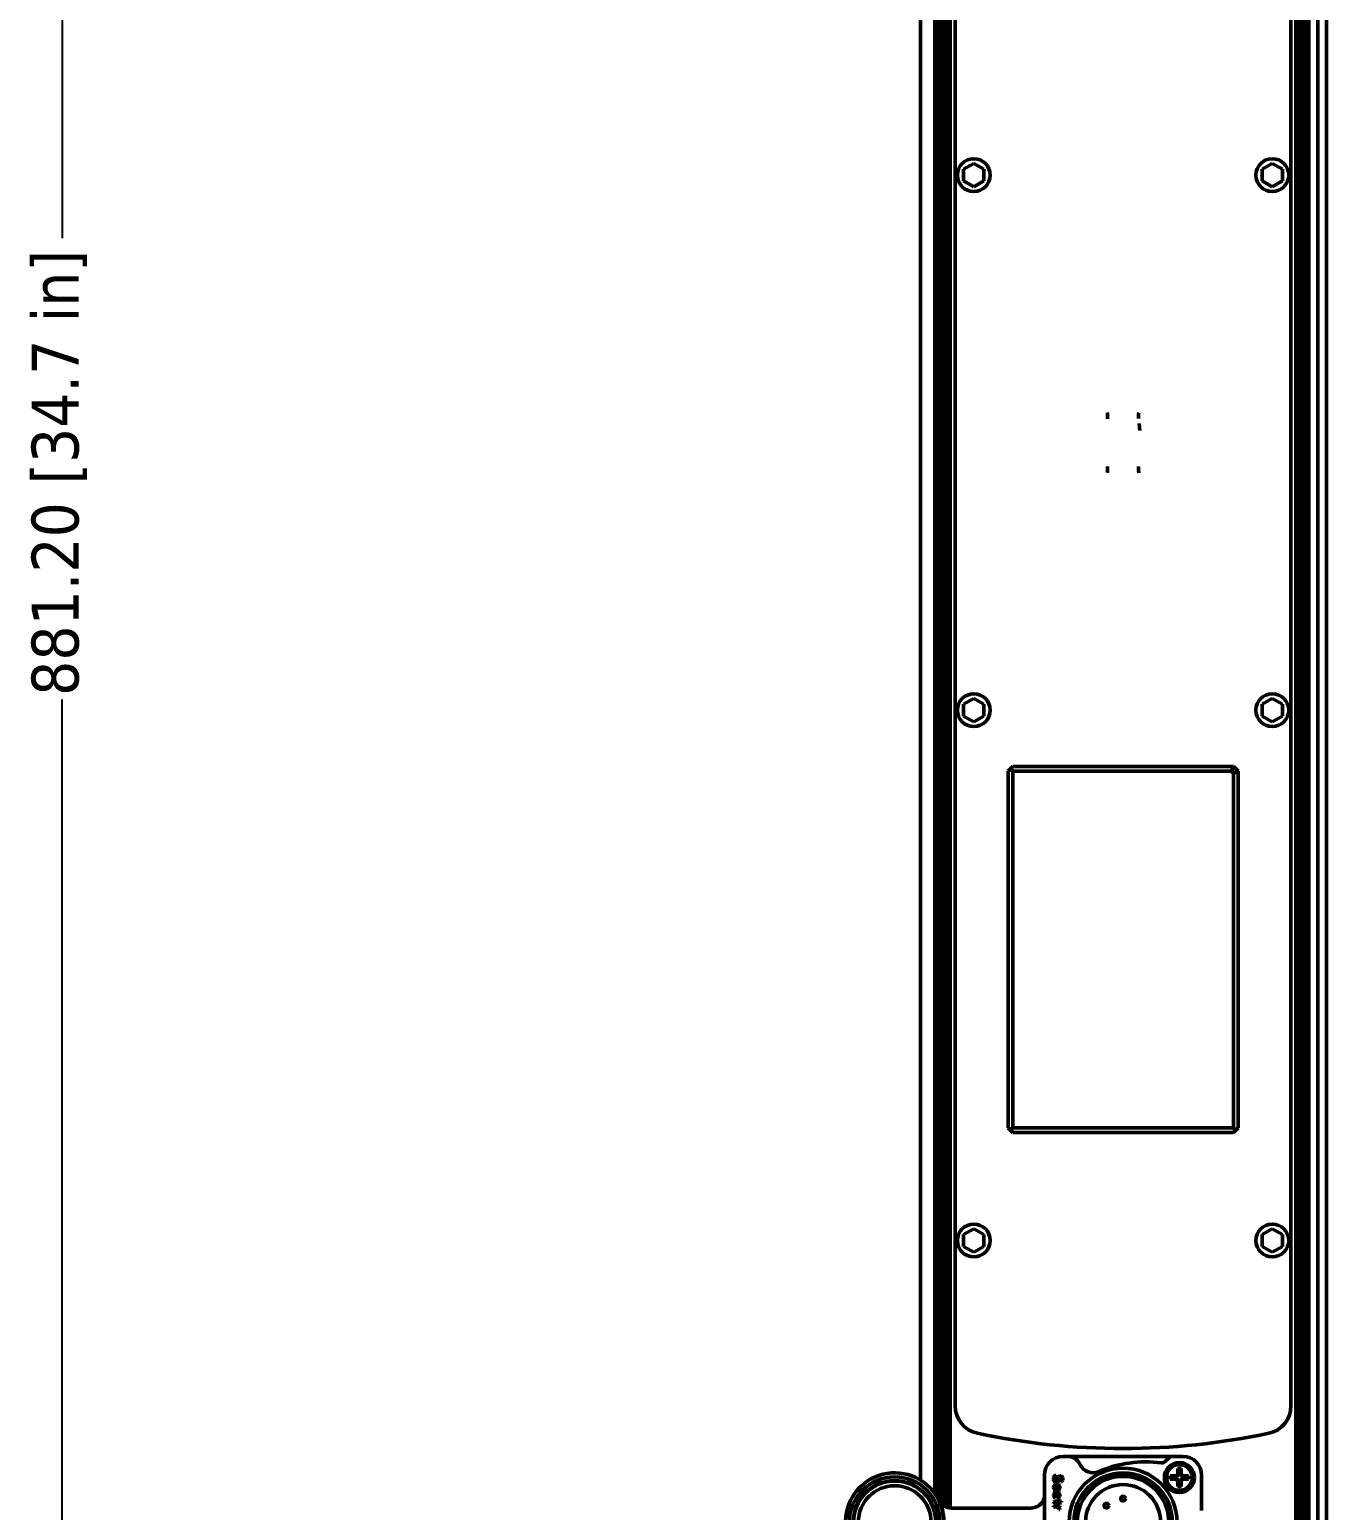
# Model space of a CAD drawing. Header units: millimetres. Extents: x 0 to 3000, y 0 to 3000.
# Drawn here: x 1315.8 to 1592, y 472.4 to 787.9 of the extents above; entities that cross this region are included whole.
import ezdxf

# ---------------------------------------------------------------- set-up
doc = ezdxf.new("R2010")
doc.units = ezdxf.units.MM
doc.layers.add('Dimension (ANSI)', color=7, linetype='Continuous', lineweight=25)
doc.layers.add('Visible (ANSI)', color=7, linetype='Continuous', lineweight=50)
doc.styles.add('Note Text (ANSI)', font='tahoma.ttf')
doc.dimstyles.new('Default - mm (ANSI)', dxfattribs={"dimtxt": 10, "dimasz": 2.5, "dimexe": 3.175, "dimexo": 1.6002, "dimgap": 0.8, "dimtad": 0, "dimtoh": 1, "dimrnd": 1e-08, "dimzin": 4, "dimdsep": 46, "dimtxsty": 'Note Text (ANSI)', "dimcen": 0.09, "dimdle": 10, "dimclrd": 256, "dimclre": 256, "dimclrt": 256, "dimadec": 1, "dimazin": 1, "dimtfac": 0.3048, "dimtofl": 0, "dimtmove": 0, "dimatfit": 3, "dimfxl": 1, "dimtolj": 1, "dimtzin": 4, "dimlwd": -1, "dimlwe": -1, "dimarcsym": 0})

# ---------------------------------------------------------------- blocks, each defined once
blk = doc.blocks.new('*D17')
at = {"layer": 'Defpoints', "color": 0, "transparency": 16777216}
for p in [(1548.72, 1134.87), (1322.72, 253.67), (1548.72, 253.67)]:
    blk.add_point(p, dxfattribs=at)
at = {"layer": 'Dimension (ANSI)', "transparency": 16777216}
for p, q in [((1547.12, 1134.87), (1319.54, 1134.87)), ((1322.72, 1132.37), (1322.72, 743.43)), ((1322.72, 256.17), (1322.72, 645.11)), ((1547.12, 253.67), (1319.54, 253.67))]:
    blk.add_line(p, q, dxfattribs=at)
for points in [[(1322.3, 1132.37), (1323.13, 1132.37), (1322.72, 1134.87)], [(1322.3, 256.17), (1323.13, 256.17), (1322.72, 253.67)]]:
    blk.add_solid(points, dxfattribs=at)
at = {"layer": 'Dimension (ANSI)', "transparency": 16777216, "insert": (1316.18, 645.91), "char_height": 10, "attachment_point": 1, "rotation": 90, "style": 'Note Text (ANSI)'}
blk.add_mtext('\\A1;881.20 [34.7 in]', dxfattribs=at)

msp = doc.modelspace()

# ---------------------------------------------------------------- linework, layer by layer
at = {"layer": 'Visible (ANSI)'}
for p, q in [((1585.5164, 1101.867), (1585.5164, 286.667)), ((1585.8267, 286.667), (1585.8267, 1101.867)), ((1586.4425, 286.667), (1586.4425, 1101.867)), ((1586.9315, 286.667), (1586.9315, 1101.867)), ((1587.3602, 286.667), (1587.3602, 1101.867)), ((1587.7329, 286.667), (1587.7329, 1101.867)), ((1588.0497, 286.667), (1588.0497, 1101.867)), ((1588.2715, 286.667), (1588.2715, 1101.867)), ((1590.2218, 1101.867), (1590.2218, 286.667)), ((1592.0391, 286.667), (1592.0391, 1101.867)), ((1509.123, 924.5517), (1509.123, 475.1805)), ((1509.3838, 925.0252), (1509.3838, 474.7087)), ((1509.7006, 925.5847), (1509.7006, 474.1492)), ((1510.0734, 926.0223), (1510.0734, 473.7117)), ((1510.502, 926.3671), (1510.502, 473.3669)), ((1510.9911, 926.6298), (1510.9911, 473.1041)), ((1511.6068, 926.8155), (1511.6068, 472.9184)), ((1511.9172, 472.8768), (1511.9172, 926.8571)), ((1508.6399, 923.6669), (1508.6399, 475.9292)), ((1508.677, 923.7348), (1508.677, 475.8764)), ((1508.7696, 923.9044), (1508.7696, 475.7415)), ((1508.9183, 924.1767), (1508.9183, 475.515)), ((1505.5945, 478.7941), (1505.5945, 918.0893)), ((1512.9345, 494.6494), (1512.9345, 905.0845)), ((1584.499, 905.0845), (1584.499, 494.6494)), ((1516.9168, 759.367), (1514.7517, 758.117)), ((1514.7517, 755.617), (1514.7517, 758.117)), ((1519.0818, 758.117), (1516.9168, 759.367)), ((1519.0818, 758.117), (1519.0818, 755.617)), ((1580.5168, 759.367), (1578.3517, 758.117)), ((1578.3517, 755.617), (1578.3517, 758.117)), ((1582.6818, 758.117), (1580.5168, 759.367)), ((1582.6818, 758.117), (1582.6818, 755.617)), ((1514.7517, 755.617), (1516.9168, 754.367)), ((1516.9168, 754.367), (1519.0818, 755.617)), ((1578.3517, 755.617), (1580.5168, 754.367)), ((1580.5168, 754.367), (1582.6818, 755.617)), ((1516.9168, 645.367), (1514.7517, 644.117)), ((1514.7517, 641.617), (1514.7517, 644.117)), ((1519.0818, 644.117), (1516.9168, 645.367)), ((1519.0818, 644.117), (1519.0818, 641.617)), ((1580.5168, 645.367), (1578.3517, 644.117)), ((1578.3517, 641.617), (1578.3517, 644.117)), ((1582.6818, 644.117), (1580.5168, 645.367)), ((1582.6818, 644.117), (1582.6818, 641.617)), ((1514.7517, 641.617), (1516.9168, 640.367)), ((1516.9168, 640.367), (1519.0818, 641.617)), ((1578.3517, 641.617), (1580.5168, 640.367)), ((1580.5168, 640.367), (1582.6818, 641.617)), ((1524.7168, 630.367), (1524.2168, 629.867)), ((1524.2168, 553.867), (1524.2168, 629.867)), ((1525.2168, 630.867), (1524.7168, 630.367)), ((1525.2168, 629.867), (1524.7168, 630.367)), ((1525.2168, 630.867), (1572.2168, 630.867)), ((1525.2168, 629.867), (1571.8026, 629.867)), ((1525.2168, 553.867), (1525.2168, 629.867)), ((1571.8026, 629.867), (1572.2168, 630.867)), ((1571.8026, 629.867), (1572.2168, 629.4527)), ((1572.2168, 630.867), (1573.2168, 629.867)), ((1572.2168, 629.4527), (1573.2168, 629.867)), ((1572.2168, 629.4527), (1572.2168, 553.867)), ((1573.2168, 629.867), (1573.2168, 553.867)), ((1524.2168, 553.867), (1524.7168, 553.367)), ((1525.2168, 553.867), (1524.7168, 553.367)), ((1524.7168, 553.367), (1525.2168, 552.867)), ((1572.2168, 553.867), (1525.2168, 553.867)), ((1572.2168, 552.867), (1525.2168, 552.867)), ((1572.2168, 553.867), (1572.7168, 553.367)), ((1572.2168, 552.867), (1572.7168, 553.367)), ((1572.7168, 553.367), (1573.2168, 553.867)), ((1516.9168, 532.367), (1514.7517, 531.117)), ((1514.7517, 528.617), (1514.7517, 531.117)), ((1519.0818, 531.117), (1516.9168, 532.367)), ((1519.0818, 531.117), (1519.0818, 528.617)), ((1580.5168, 532.367), (1578.3517, 531.117)), ((1578.3517, 528.617), (1578.3517, 531.117)), ((1582.6818, 531.117), (1580.5168, 532.367)), ((1582.6818, 531.117), (1582.6818, 528.617)), ((1514.7517, 528.617), (1516.9168, 527.367)), ((1516.9168, 527.367), (1519.0818, 528.617)), ((1578.3517, 528.617), (1580.5168, 527.367)), ((1580.5168, 527.367), (1582.6818, 528.617)), ((1535.9668, 483.867), (1536.8427, 483.867)), ((1559.2592, 483.867), (1536.8427, 483.867)), ((1557.6624, 482.7491), (1558.5788, 483.5999)), ((1559.2592, 483.867), (1561.4668, 483.867)), ((1531.9668, 459.867), (1531.9668, 479.867)), ((1533.9493, 479.482), (1534.077, 479.6903)), ((1534.077, 479.6903), (1534.2897, 479.8153)), ((1534.3323, 479.5653), (1534.2046, 479.4403)), ((1534.2897, 479.8153), (1534.46, 479.857)), ((1534.46, 479.607), (1534.3323, 479.5653)), ((1534.46, 479.857), (1534.46, 479.607)), ((1534.928, 479.5236), (1535.0983, 479.6903)), ((1535.0983, 479.6903), (1535.2685, 479.732)), ((1535.2685, 479.732), (1535.4387, 479.732)), ((1535.4387, 479.732), (1535.6089, 479.6903)), ((1535.6089, 479.6903), (1535.7791, 479.5236)), ((1539.5386, 482.183), (1539.6053, 482.0464)), ((1559.8668, 479.717), (1558.771, 479.717)), ((1559.8668, 479.717), (1560.2617, 479.717)), ((1560.3668, 481.3127), (1560.3668, 480.217)), ((1560.3668, 479.822), (1560.3668, 480.217)), ((1561.0668, 481.3127), (1561.0668, 480.217)), ((1561.0668, 480.217), (1561.0668, 479.822)), ((1561.1719, 479.717), (1561.5668, 479.717)), ((1562.6625, 479.717), (1561.5668, 479.717)), ((1565.4668, 479.867), (1565.4668, 472.367)), ((1533.9068, 479.2736), (1533.9493, 479.482)), ((1533.9068, 478.9403), (1533.9068, 479.2736)), ((1533.9493, 478.732), (1533.9068, 478.9403)), ((1533.9068, 477.2736), (1533.9493, 477.5236)), ((1533.9493, 476.982), (1533.9068, 477.2736)), ((1534.0344, 478.5653), (1533.9493, 478.732)), ((1533.9493, 477.5236), (1533.9919, 477.6486)), ((1534.0344, 476.8153), (1533.9493, 476.982)), ((1533.9919, 477.6486), (1534.077, 477.7736)), ((1534.2046, 478.3986), (1534.0344, 478.5653)), ((1534.1621, 476.6903), (1534.0344, 476.8153)), ((1534.077, 477.7736), (1534.1621, 477.857)), ((1534.1195, 477.482), (1534.077, 477.3153)), ((1534.077, 477.3153), (1534.1195, 477.0236)), ((1534.1621, 477.5653), (1534.1195, 477.482)), ((1534.1195, 477.0236), (1534.2046, 476.8986)), ((1534.2046, 479.4403), (1534.1621, 479.2736)), ((1534.1621, 479.2736), (1534.1621, 478.9403)), ((1534.1621, 478.9403), (1534.2046, 478.7736)), ((1534.1621, 477.857), (1534.3323, 477.9403)), ((1534.2897, 477.6903), (1534.1621, 477.5653)), ((1534.3323, 476.6486), (1534.1621, 476.6903)), ((1534.2046, 478.7736), (1534.2897, 478.6486)), ((1534.3749, 478.3153), (1534.2046, 478.3986)), ((1534.2046, 476.8986), (1534.3323, 476.857)), ((1534.2897, 478.6486), (1534.4174, 478.5653)), ((1534.3749, 477.732), (1534.2897, 477.6903)), ((1534.3323, 477.9403), (1534.5876, 477.982)), ((1534.3323, 476.857), (1534.3323, 476.6486)), ((1534.5876, 478.3153), (1534.3749, 478.3153)), ((1534.5025, 477.7736), (1534.3749, 477.732)), ((1534.4174, 478.5653), (1534.5451, 478.5653)), ((1534.5876, 477.7736), (1534.5025, 477.7736)), ((1534.5451, 478.5653), (1534.6727, 478.6486)), ((1534.7578, 478.3986), (1534.5876, 478.3153)), ((1534.5876, 477.982), (1534.8429, 477.9403)), ((1534.5876, 476.6486), (1534.5876, 477.7736)), ((1534.7578, 476.6486), (1534.5876, 476.6486)), ((1534.6727, 478.6486), (1534.7578, 478.7736)), ((1534.7578, 478.7736), (1534.8004, 478.9403)), ((1534.928, 478.5653), (1534.7578, 478.3986)), ((1534.7578, 477.732), (1534.7578, 476.857)), ((1534.8004, 477.732), (1534.7578, 477.732)), ((1534.7578, 476.857), (1534.8429, 476.857)), ((1534.928, 476.6903), (1534.7578, 476.6486)), ((1534.8004, 479.1903), (1534.8429, 479.357)), ((1534.8004, 478.9403), (1534.8004, 479.1903)), ((1534.8855, 477.6903), (1534.8004, 477.732)), ((1534.8429, 479.357), (1534.928, 479.5236)), ((1534.8429, 477.9403), (1535.0131, 477.857)), ((1534.8429, 476.857), (1534.9706, 476.9403)), ((1535.0131, 477.5653), (1534.8855, 477.6903)), ((1535.0131, 478.732), (1534.928, 478.5653)), ((1535.0983, 476.8153), (1534.928, 476.6903)), ((1534.9706, 476.9403), (1535.0557, 477.0653)), ((1535.0557, 478.9403), (1535.0131, 478.732)), ((1535.0131, 477.857), (1535.0983, 477.7736)), ((1535.0557, 477.482), (1535.0131, 477.5653)), ((1535.0983, 479.3153), (1535.0557, 479.1903)), ((1535.0557, 479.1903), (1535.0557, 478.9403)), ((1535.0983, 477.3153), (1535.0557, 477.482)), ((1535.0557, 477.0653), (1535.0983, 477.3153)), ((1535.1834, 479.4403), (1535.0983, 479.3153)), ((1535.0983, 477.7736), (1535.1834, 477.6486)), ((1535.2259, 477.0236), (1535.0983, 476.8153)), ((1535.311, 479.482), (1535.1834, 479.4403)), ((1535.1834, 477.6486), (1535.2259, 477.5236)), ((1535.2259, 477.5236), (1535.2685, 477.2736)), ((1535.2685, 477.2736), (1535.2259, 477.0236)), ((1535.3961, 479.482), (1535.311, 479.482)), ((1535.5238, 479.4403), (1535.3961, 479.482)), ((1535.4387, 478.6903), (1535.5238, 478.732)), ((1535.4387, 478.4403), (1535.4387, 478.6903)), ((1535.5663, 478.482), (1535.4387, 478.4403)), ((1535.6089, 479.3153), (1535.5238, 479.4403)), ((1535.5238, 478.732), (1535.6089, 478.8153)), ((1535.7366, 478.607), (1535.5663, 478.482)), ((1535.6514, 479.1903), (1535.6089, 479.3153)), ((1535.6089, 478.8153), (1535.6514, 478.9403)), ((1535.6514, 478.9403), (1535.6514, 479.1903)), ((1535.8642, 478.7736), (1535.7366, 478.607)), ((1535.7791, 479.5236), (1535.8642, 479.357)), ((1535.8642, 479.357), (1535.9068, 479.1903)), ((1535.9068, 478.982), (1535.8642, 478.7736)), ((1535.9068, 479.1903), (1535.9068, 478.982)), ((1559.8668, 479.017), (1558.771, 479.017)), ((1560.2617, 479.017), (1559.8668, 479.017)), ((1560.3668, 478.517), (1560.3668, 478.9119)), ((1560.3668, 478.517), (1560.3668, 477.4212)), ((1561.0668, 478.9119), (1561.0668, 478.517)), ((1561.0668, 478.517), (1561.0668, 477.4212)), ((1561.5668, 479.017), (1561.1719, 479.017)), ((1562.6625, 479.017), (1561.5668, 479.017)), ((1533.9068, 475.607), (1533.9493, 475.857)), ((1533.9493, 475.3153), (1533.9068, 475.607)), ((1533.9068, 473.732), (1533.9493, 473.982)), ((1534.077, 473.732), (1533.9068, 473.732)), ((1533.9068, 473.107), (1533.9068, 473.3153)), ((1533.9068, 473.3153), (1535.2685, 473.3153)), ((1533.9493, 475.857), (1533.9919, 475.982)), ((1534.0344, 475.1486), (1533.9493, 475.3153)), ((1533.9493, 473.982), (1533.9919, 474.107)), ((1533.9919, 475.982), (1534.077, 476.107)), ((1533.9919, 474.107), (1534.077, 474.232)), ((1534.1621, 475.0236), (1534.0344, 475.1486)), ((1534.077, 476.107), (1534.1621, 476.1903)), ((1534.1195, 475.8153), (1534.077, 475.6486)), ((1534.077, 475.6486), (1534.1195, 475.357)), ((1534.077, 474.232), (1534.2472, 474.3153)), ((1534.1195, 473.9403), (1534.077, 473.732)), ((1534.1621, 475.8986), (1534.1195, 475.8153)), ((1534.1195, 475.357), (1534.2046, 475.232)), ((1534.2046, 474.0653), (1534.1195, 473.9403)), ((1534.1621, 476.1903), (1534.3323, 476.2736)), ((1534.2897, 476.0236), (1534.1621, 475.8986)), ((1534.3323, 474.982), (1534.1621, 475.0236)), ((1534.2046, 475.232), (1534.3323, 475.1903)), ((1534.3323, 474.107), (1534.2046, 474.0653)), ((1534.2472, 474.3153), (1535.0983, 474.3153)), ((1534.3749, 476.0653), (1534.2897, 476.0236)), ((1534.3323, 476.2736), (1534.5876, 476.3153)), ((1534.3323, 475.1903), (1534.3323, 474.982)), ((1535.0983, 474.107), (1534.3323, 474.107)), ((1534.5025, 476.107), (1534.3749, 476.0653)), ((1534.5876, 476.107), (1534.5025, 476.107)), ((1534.5876, 476.3153), (1534.8429, 476.2736)), ((1534.5876, 474.982), (1534.5876, 476.107)), ((1534.7578, 474.982), (1534.5876, 474.982)), ((1534.7578, 476.0653), (1534.7578, 475.1903)), ((1534.8004, 476.0653), (1534.7578, 476.0653)), ((1534.7578, 475.1903), (1534.8429, 475.1903)), ((1534.928, 475.0236), (1534.7578, 474.982)), ((1534.8855, 476.0236), (1534.8004, 476.0653)), ((1534.8429, 476.2736), (1535.0131, 476.1903)), ((1534.8429, 475.1903), (1534.9706, 475.2736)), ((1535.0131, 475.8986), (1534.8855, 476.0236)), ((1535.0983, 475.1486), (1534.928, 475.0236)), ((1534.9706, 475.2736), (1535.0557, 475.3986)), ((1535.0131, 476.1903), (1535.0983, 476.107)), ((1535.0557, 475.8153), (1535.0131, 475.8986)), ((1535.0983, 475.6486), (1535.0557, 475.8153)), ((1535.0557, 475.3986), (1535.0983, 475.6486)), ((1535.0983, 476.107), (1535.1834, 475.982)), ((1535.2259, 475.357), (1535.0983, 475.1486)), ((1535.0983, 474.3153), (1535.0983, 474.6486)), ((1535.0983, 474.6486), (1535.2685, 474.6486)), ((1535.0983, 473.6486), (1535.0983, 474.107)), ((1535.2685, 473.6486), (1535.0983, 473.6486)), ((1535.1834, 475.982), (1535.2259, 475.857)), ((1535.2259, 475.857), (1535.2685, 475.607)), ((1535.2685, 475.607), (1535.2259, 475.357)), ((1535.2685, 474.6486), (1535.2685, 474.3153)), ((1535.2685, 474.3153), (1535.6089, 474.3153)), ((1535.6089, 474.107), (1535.2685, 474.107)), ((1535.2685, 474.107), (1535.2685, 473.6486)), ((1535.2685, 473.3153), (1535.2685, 473.107)), ((1535.6089, 474.3153), (1535.6089, 474.107)), ((1512.1602, 472.867), (1529.0668, 472.867)), ((1534.7578, 473.107), (1533.9068, 473.107)), ((1534.928, 472.982), (1534.7578, 473.107)), ((1535.0131, 472.8153), (1534.928, 472.982)), ((1535.2685, 473.107), (1535.0131, 473.107)), ((1535.0131, 473.107), (1535.0983, 473.0236)), ((1535.0557, 472.5653), (1535.0131, 472.8153)), ((1535.2685, 472.5653), (1535.0557, 472.5653)), ((1535.0983, 473.0236), (1535.1834, 472.8986)), ((1535.1834, 472.8986), (1535.2259, 472.7736)), ((1535.2259, 472.7736), (1535.2685, 472.5653))]:
    msp.add_line(p, q, dxfattribs=at)
for centre, radius in [((1516.9168, 756.867), 3.5), ((1580.5168, 756.867), 3.5), ((1516.9168, 642.867), 3.5), ((1580.5168, 642.867), 3.5), ((1516.9168, 529.867), 3.5), ((1580.5168, 529.867), 3.5), ((1548.7168, 469.867), 11.5), ((1548.7168, 469.867), 10.5), ((1548.7168, 469.867), 9.75), ((1560.7168, 479.367), 3.2), ((1560.7168, 479.367), 2.75), ((1500.0668, 469.867), 9.65), ((1500.0668, 469.867), 8.85), ((1500.0668, 469.867), 8.75), ((1500.0668, 469.867), 7.75), ((1548.7168, 469.867), 8), ((1545.1812, 473.4025), 0.5), ((1548.7168, 474.867), 0.5)]:
    msp.add_circle(centre, radius, dxfattribs=at)
for centre, radius, start, end in [((1518.9168, 494.6494), 5.9822, 180, 258.056651), ((1578.5168, 494.6494), 5.9822, 281.943349, 0), ((1548.7168, 635.5322), 149.9822, 258.056651, 281.943349), ((1535.9668, 479.867), 4, 90, 180), ((1536.8427, 480.867), 3, 26.02, 90), ((1556.982, 483.482), 1, 262.485063, 312.87), ((1559.2592, 482.867), 1, 90, 132.87), ((1561.4668, 479.867), 4, 0, 90), ((1500.0668, 469.867), 10.5, 329.750836, 208.635231), ((1542.3012, 483.3624), 3, 206.02, 293.532806), ((1553.5568, 457.517), 25.19, 82.485063, 113.532806), ((1560.7168, 479.367), 1.977, 169.802765, 190.197235), ((1560.7168, 479.367), 0.75, 152.181861, 207.818139), ((1560.7168, 479.367), 1.977, 79.802765, 100.197235), ((1560.7168, 479.367), 0.75, 62.181861, 117.818139), ((1560.7168, 479.367), 0.75, 332.181861, 27.818139), ((1560.7168, 479.367), 1.977, 349.802765, 10.197235), ((1560.7168, 479.367), 0.75, 242.181861, 297.818139), ((1560.7168, 479.367), 1.977, 259.802765, 280.197235), ((1512.1602, 475.867), 3, 206.3878, 270), ((1529.0668, 475.867), 3, 270, 345.164888)]:
    msp.add_arc(centre, radius, start, end, dxfattribs=at)
for centre, major_axis, start_param, end_param in [((1559.8362, 480.2475), (-0.3858, 0.3858), 2.38498604, 3.89819927), ((1561.5973, 480.2475), (-0.3858, -0.3858), 5.52657869, 7.03979192), ((1559.8362, 478.4864), (-0.3858, -0.3858), 2.38498604, 3.89819927), ((1561.5973, 478.4864), (-0.3858, 0.3858), 5.52657869, 7.03979192)]:
    msp.add_ellipse(centre, major_axis=major_axis, ratio=0.94401337, start_param=start_param, end_param=end_param, dxfattribs=at)
for points, knots in [([(1545.4272, 704.9522), (1545.4233, 705.1293), (1545.4192, 705.2912), (1545.4049, 705.7832), (1545.3931, 706.0424), (1545.3797, 706.2143), (1545.3761, 706.2445), (1545.3755, 706.2488), (1545.3754, 706.249), (1545.3754, 706.249)], [1.637309718, 1.637309718, 1.637309718, 1.637309718, 1.722635439, 1.722635439, 1.927621605, 1.927621605, 1.99417615, 1.99417615, 1.998411504, 1.998411504, 1.998411504, 1.998411504]), ([(1552.0581, 706.2489), (1552.0581, 706.2489), (1552.058, 706.2484), (1552.057, 706.2412), (1552.0542, 706.2168), (1552.0454, 706.1089), (1552.0384, 705.9861), (1552.0232, 705.6138), (1552.0148, 705.3295), (1552.0071, 704.9899)], [0.111210023, 0.111210023, 0.111210023, 0.111210023, 0.119349087, 0.119349087, 0.176188889, 0.176188889, 0.300239901, 0.300239901, 0.466573275, 0.466573275, 0.466573275, 0.466573275]), ([(1552.2805, 702.4552), (1552.2751, 702.509), (1552.2698, 702.5618), (1552.2646, 702.6136), (1552.244, 702.8188), (1552.225, 703.0097), (1552.2093, 703.1897), (1552.2046, 703.2426), (1552.2003, 703.2946), (1552.1962, 703.3457), (1552.1793, 703.5592), (1552.1678, 703.758), (1552.1653, 703.9456)], [0.8, 0.8, 0.8, 0.8, 0.818218115, 0.818218115, 0.818218115, 0.890311709, 0.890311709, 0.890311709, 0.911496938, 0.911496938, 0.911496938, 1, 1, 1, 1]), ([(1545.3754, 693.485), (1545.3754, 693.485), (1545.3755, 693.4855), (1545.3766, 693.4931), (1545.3794, 693.5181), (1545.3883, 693.6276), (1545.3953, 693.7521), (1545.4106, 694.1278), (1545.419, 694.4134), (1545.4266, 694.7538)], [0.111125017, 0.111125017, 0.111125017, 0.111125017, 0.119616598, 0.119616598, 0.17694044, 0.17694044, 0.301885161, 0.301885161, 0.468139526, 0.468139526, 0.468139526, 0.468139526]), ([(1552.0062, 694.7839), (1552.0101, 694.6103), (1552.0141, 694.4513), (1552.0283, 693.9595), (1552.04, 693.6983), (1552.0536, 693.5222), (1552.0572, 693.4907), (1552.0581, 693.4852), (1552.0581, 693.485), (1552.0581, 693.485)], [1.636977111, 1.636977111, 1.636977111, 1.636977111, 1.720546299, 1.720546299, 1.925570374, 1.925570374, 1.993052028, 1.993052028, 1.998468927, 1.998468927, 1.998468927, 1.998468927]), ([(1560.2617, 479.717), (1560.2649, 479.717), (1560.2682, 479.7171), (1560.2829, 479.7183), (1560.2953, 479.7211), (1560.3182, 479.7311), (1560.3287, 479.7384), (1560.3454, 479.755), (1560.3526, 479.7655), (1560.3626, 479.7884), (1560.3655, 479.8008), (1560.3666, 479.8155), (1560.3668, 479.8188), (1560.3668, 479.822)], [0.0523129872, 0.0523129872, 0.0523129872, 0.0523129872, 0.0532901771, 0.0532901771, 0.0568277647, 0.0568277647, 0.0603653522, 0.0603653522, 0.0639029398, 0.0639029398, 0.0674405274, 0.0674405274, 0.0684177172, 0.0684177172, 0.0684177172, 0.0684177172]), ([(1561.0668, 479.822), (1561.0668, 479.8188), (1561.0669, 479.8155), (1561.0681, 479.8008), (1561.0709, 479.7884), (1561.0809, 479.7655), (1561.0882, 479.755), (1561.1048, 479.7384), (1561.1153, 479.7311), (1561.1382, 479.7211), (1561.1506, 479.7183), (1561.1654, 479.7171), (1561.1686, 479.717), (1561.1719, 479.717)], [0.0523129872, 0.0523129872, 0.0523129872, 0.0523129872, 0.0532901771, 0.0532901771, 0.0568277647, 0.0568277647, 0.0603653522, 0.0603653522, 0.0639029398, 0.0639029398, 0.0674405274, 0.0674405274, 0.0684177172, 0.0684177172, 0.0684177172, 0.0684177172]), ([(1560.3668, 478.9119), (1560.3668, 478.9151), (1560.3666, 478.9184), (1560.3655, 478.9331), (1560.3626, 478.9455), (1560.3526, 478.9684), (1560.3454, 478.9789), (1560.3287, 478.9956), (1560.3182, 479.0028), (1560.2953, 479.0128), (1560.2829, 479.0156), (1560.2682, 479.0168), (1560.2649, 479.017), (1560.2617, 479.017)], [0.0523129872, 0.0523129872, 0.0523129872, 0.0523129872, 0.0532901771, 0.0532901771, 0.0568277647, 0.0568277647, 0.0603653522, 0.0603653522, 0.0639029398, 0.0639029398, 0.0674405274, 0.0674405274, 0.0684177172, 0.0684177172, 0.0684177172, 0.0684177172]), ([(1561.1719, 479.017), (1561.1686, 479.017), (1561.1654, 479.0168), (1561.1506, 479.0156), (1561.1382, 479.0128), (1561.1153, 479.0028), (1561.1048, 478.9956), (1561.0882, 478.9789), (1561.0809, 478.9684), (1561.0709, 478.9455), (1561.0681, 478.9331), (1561.0669, 478.9184), (1561.0668, 478.9151), (1561.0668, 478.9119)], [0.0523129872, 0.0523129872, 0.0523129872, 0.0523129872, 0.0532901771, 0.0532901771, 0.0568277647, 0.0568277647, 0.0603653522, 0.0603653522, 0.0639029398, 0.0639029398, 0.0674405274, 0.0674405274, 0.0684177172, 0.0684177172, 0.0684177172, 0.0684177172])]:
    msp.add_open_spline(points, degree=3, knots=knots, dxfattribs=at)

# ---------------------------------------------------------------- dimensions: what is measured, and where the dimension line sits
at = {"layer": 'Dimension (ANSI)'}
dim = msp.add_linear_dim(base=(1322.7168, 253.667), p1=(1548.7168, 1134.867), p2=(1548.7168, 253.667), angle=90, dimstyle='Default - mm (ANSI)', override={"dimgap": 0.8, "dimtoh": 0, "dimdec": 2, "dimtol": 0, "dimlim": 0, "dimtp": 0, "dimtm": 0, "dimtdec": 2, "dimatfit": 1}, dxfattribs=at)
dim.commit()
dim.dimension.update_dxf_attribs({"geometry": '*D17', "text_midpoint": (1322.7168, 694.267), "dimtype": 160})

doc.saveas('drawing.dxf')
